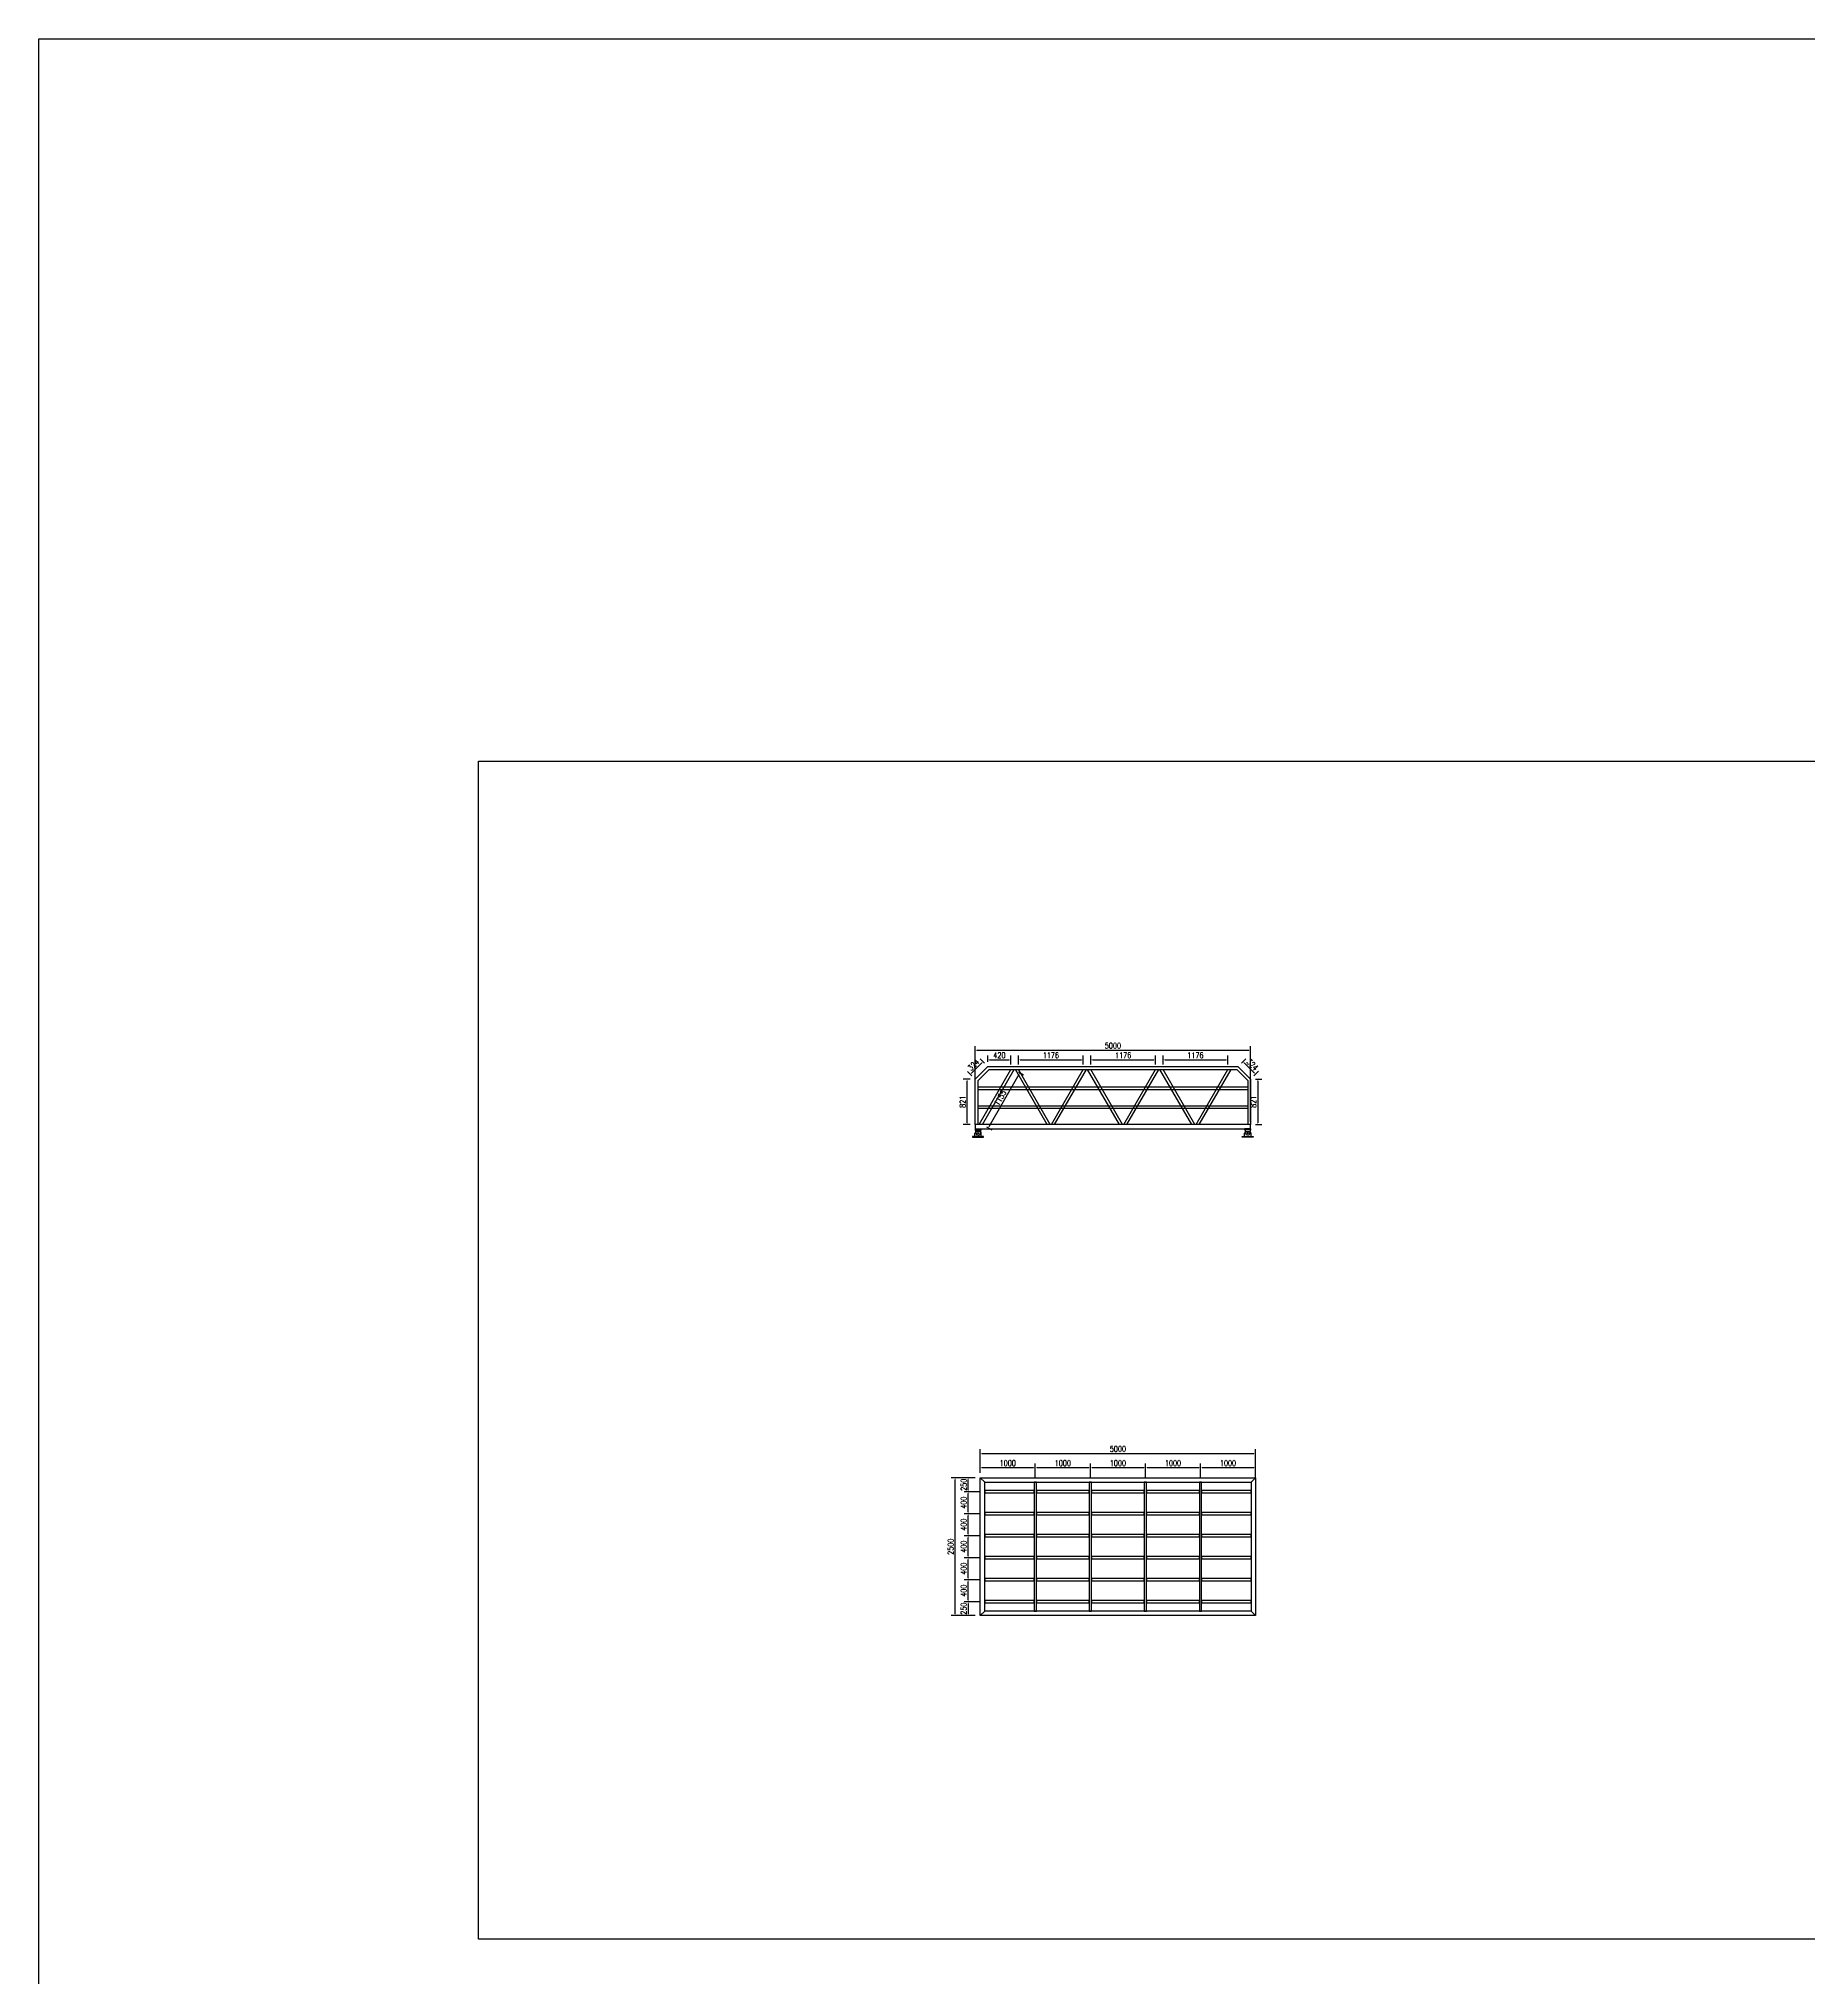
# Model space of a CAD drawing. Header units: millimetres. Extents: x -2430464 to 225692, y -180 to 1805330.
# Drawn here: x -797277 to -765131, y 476573 to 511792 of the extents above; entities that cross this region are included whole.
import ezdxf

# ---------------------------------------------------------------- set-up
doc = ezdxf.new("R2010")
doc.units = ezdxf.units.MM
doc.header["$LTSCALE"] = 1000
doc.linetypes.add('DASHDOT2', pattern=[0.5, 0.25, -0.125, 0, -0.125])
doc.layers.get('0').update_dxf_attribs({"linetype": 'CONTINUOUS'})
doc.layers.get('DEFPOINTS').update_dxf_attribs({"linetype": 'CONTINUOUS'})
for name, color, linetype in [('W-ancillary measures附属措施', 1, 'CONTINUOUS'), ('W-bridge approach引桥', 4, 'CONTINUOUS'), ('W-STEEL_FRAME钢架', 3, 'CONTINUOUS')]:
    doc.layers.add(name, color=color, linetype=linetype)
doc.styles.add('STANDARD_T3', font='simplex.shx', dxfattribs={"width": 0.7, "bigfont": 'gbcbig.shx'})
doc.dimstyles.new('W&&30', dxfattribs={"dimtxt": 105, "dimasz": 30, "dimexe": 75, "dimexo": 90, "dimgap": 30, "dimtad": 1, "dimdec": 0, "dimzin": 0, "dimdsep": 46, "dimtxsty": 'STANDARD_T3', "dimcen": 0.09, "dimclrd": 1, "dimclre": 1, "dimclrt": 7, "dimazin": 2, "dimtfac": 1, "dimtdec": 0, "dimtix": 1, "dimtmove": 2, "dimatfit": 3, "dimfxl": 0, "dimtolj": 1, "dimtzin": 0, "dimarcsym": 0})

# ---------------------------------------------------------------- blocks, each defined once
blk = doc.blocks.new('滑轮2')
at = {"layer": 'W-bridge approach引桥', "color": 0, "linetype": 'DASHDOT2', "ltscale": 500}
for p, q in [((-50, 0), (50, 0)), ((-50, 0), (-50, -15)), ((50, -15), (50, 0)), ((-100, -140), (-100, -150)), ((100, -140), (-100, -140)), ((-100, -150), (100, -150)), ((-71, -140), (-71, -150)), ((-35, -47), (-60, -80)), ((-60, -140), (-60, -80)), ((60, -140), (-60, -140)), ((-60, -140), (-60, -150)), ((-60, -150), (60, -150)), ((-50, -15), (50, -15)), ((-50, -15), (-29, -106)), ((-49, -140), (-49, -150)), ((35, -47), (-35, -47)), ((0, -115), (-29, -106)), ((0, -115), (29, -106)), ((50, -15), (29, -106)), ((35, -47), (60, -80)), ((49, -150), (49, -140)), ((60, -140), (60, -80)), ((60, -150), (60, -140)), ((71, -150), (71, -140)), ((100, -150), (100, -140))]:
    blk.add_line(p, q, dxfattribs=at)
blk.add_lwpolyline([(10, -80), (7, -73), (0, -70), (-7, -73), (-10, -80), (-7, -87), (0, -90), (7, -87)], close=True, dxfattribs=at)
blk = doc.blocks.new('*D2949')
at = {"layer": 'DEFPOINTS', "color": 0, "transparency": 16777216}
for p in [(-780409, 492888), (-780264, 492888), (-780264, 492067)]:
    blk.add_point(p, dxfattribs=at)
at = {"layer": 'W-ancillary measures附属措施', "color": 1, "lineweight": -2, "transparency": 16777216}
for p, q in [((-780354, 492888), (-780484, 492888)), ((-780409, 492097), (-780409, 492858)), ((-780354, 492067), (-780484, 492067))]:
    blk.add_line(p, q, dxfattribs=at)
at = {"layer": 'W-ancillary measures附属措施', "color": 1, "transparency": 16777216}
for points in [[(-780414, 492858), (-780404, 492858), (-780409, 492888)], [(-780414, 492097), (-780404, 492097), (-780409, 492067)]]:
    blk.add_solid(points, dxfattribs=at)
at = {"layer": 'W-ancillary measures附属措施', "color": 7, "transparency": 16777216, "insert": (-780492, 492478), "char_height": 105, "attachment_point": 5, "rotation": 90, "style": 'STANDARD_T3'}
blk.add_mtext('\\A1;821', dxfattribs=at)
blk = doc.blocks.new('*D2950')
at = {"layer": 'DEFPOINTS', "color": 0, "transparency": 16777216}
for p in [(-780123, 493206), (-780035, 493117), (-780264, 492888)]:
    blk.add_point(p, dxfattribs=at)
at = {"layer": 'W-ancillary measures附属措施', "color": 1, "lineweight": -2, "transparency": 16777216}
for p, q in [((-780331, 492998), (-780144, 493185)), ((-780098, 493181), (-780176, 493259)), ((-780327, 492952), (-780405, 493029))]:
    blk.add_line(p, q, dxfattribs=at)
at = {"layer": 'W-ancillary measures附属措施', "color": 1, "transparency": 16777216}
for points in [[(-780148, 493188), (-780141, 493181), (-780123, 493206)], [(-780335, 493001), (-780328, 492994), (-780352, 492976)]]:
    blk.add_solid(points, dxfattribs=at)
at = {"layer": 'W-ancillary measures附属措施', "color": 7, "transparency": 16777216, "insert": (-780296, 493149), "char_height": 105, "attachment_point": 5, "rotation": 45, "style": 'STANDARD_T3'}
blk.add_mtext('\\A1;324', dxfattribs=at)
blk = doc.blocks.new('*D3102')
at = {"layer": 'DEFPOINTS', "color": 0, "transparency": 16777216}
for p in [(-780035, 493117), (-779615, 493242), (-779615, 493067)]:
    blk.add_point(p, dxfattribs=at)
at = {"layer": 'W-ancillary measures附属措施', "color": 1, "lineweight": -2, "transparency": 16777216}
for p, q in [((-780035, 493207), (-780035, 493317)), ((-780005, 493242), (-779645, 493242)), ((-779615, 493157), (-779615, 493317))]:
    blk.add_line(p, q, dxfattribs=at)
at = {"layer": 'W-ancillary measures附属措施', "color": 1, "transparency": 16777216}
for points in [[(-780005, 493247), (-780005, 493237), (-780035, 493242)], [(-779645, 493247), (-779645, 493237), (-779615, 493242)]]:
    blk.add_solid(points, dxfattribs=at)
at = {"layer": 'W-ancillary measures附属措施', "color": 7, "transparency": 16777216, "insert": (-779825, 493324), "char_height": 105, "attachment_point": 5, "style": 'STANDARD_T3'}
blk.add_mtext('\\A1;420', dxfattribs=at)
blk = doc.blocks.new('*D3103')
at = {"layer": 'DEFPOINTS', "color": 0, "transparency": 16777216}
for p in [(-779478, 493067), (-778302, 493242), (-778302, 493067)]:
    blk.add_point(p, dxfattribs=at)
at = {"layer": 'W-ancillary measures附属措施', "color": 1, "lineweight": -2, "transparency": 16777216}
for p, q in [((-779478, 493157), (-779478, 493317)), ((-779448, 493242), (-778332, 493242)), ((-778302, 493157), (-778302, 493317))]:
    blk.add_line(p, q, dxfattribs=at)
at = {"layer": 'W-ancillary measures附属措施', "color": 1, "transparency": 16777216}
for points in [[(-779448, 493247), (-779448, 493237), (-779478, 493242)], [(-778332, 493247), (-778332, 493237), (-778302, 493242)]]:
    blk.add_solid(points, dxfattribs=at)
at = {"layer": 'W-ancillary measures附属措施', "color": 7, "transparency": 16777216, "insert": (-778890, 493324), "char_height": 105, "attachment_point": 5, "style": 'STANDARD_T3'}
blk.add_mtext('\\A1;1176', dxfattribs=at)
blk = doc.blocks.new('*D3104')
at = {"layer": 'DEFPOINTS', "color": 0, "transparency": 16777216}
for p in [(-778165, 493067), (-776989, 493242), (-776989, 493067)]:
    blk.add_point(p, dxfattribs=at)
at = {"layer": 'W-ancillary measures附属措施', "color": 1, "lineweight": -2, "transparency": 16777216}
for p, q in [((-778165, 493157), (-778165, 493317)), ((-778135, 493242), (-777019, 493242)), ((-776989, 493157), (-776989, 493317))]:
    blk.add_line(p, q, dxfattribs=at)
at = {"layer": 'W-ancillary measures附属措施', "color": 1, "transparency": 16777216}
for points in [[(-778135, 493247), (-778135, 493237), (-778165, 493242)], [(-777019, 493247), (-777019, 493237), (-776989, 493242)]]:
    blk.add_solid(points, dxfattribs=at)
at = {"layer": 'W-ancillary measures附属措施', "color": 7, "transparency": 16777216, "insert": (-777577, 493324), "char_height": 105, "attachment_point": 5, "style": 'STANDARD_T3'}
blk.add_mtext('\\A1;1176', dxfattribs=at)
blk = doc.blocks.new('*D3105')
at = {"layer": 'DEFPOINTS', "color": 0, "transparency": 16777216}
for p in [(-776852, 493067), (-775675, 493242), (-775675, 493067)]:
    blk.add_point(p, dxfattribs=at)
at = {"layer": 'W-ancillary measures附属措施', "color": 1, "lineweight": -2, "transparency": 16777216}
for p, q in [((-776852, 493157), (-776852, 493317)), ((-776822, 493242), (-775705, 493242)), ((-775675, 493157), (-775675, 493317))]:
    blk.add_line(p, q, dxfattribs=at)
at = {"layer": 'W-ancillary measures附属措施', "color": 1, "transparency": 16777216}
for points in [[(-776822, 493247), (-776822, 493237), (-776852, 493242)], [(-775705, 493247), (-775705, 493237), (-775675, 493242)]]:
    blk.add_solid(points, dxfattribs=at)
at = {"layer": 'W-ancillary measures附属措施', "color": 7, "transparency": 16777216, "insert": (-776264, 493324), "char_height": 105, "attachment_point": 5, "style": 'STANDARD_T3'}
blk.add_mtext('\\A1;1176', dxfattribs=at)
blk = doc.blocks.new('*D2951')
at = {"layer": 'DEFPOINTS', "color": 0, "transparency": 16777216}
for p in [(-775493, 493117), (-775264, 492888), (-775172, 492980)]:
    blk.add_point(p, dxfattribs=at)
at = {"layer": 'W-ancillary measures附属措施', "color": 1, "lineweight": -2, "transparency": 16777216}
for p, q in [((-775430, 493181), (-775348, 493262)), ((-775380, 493188), (-775193, 493001)), ((-775200, 492952), (-775119, 493033))]:
    blk.add_line(p, q, dxfattribs=at)
at = {"layer": 'W-ancillary measures附属措施', "color": 1, "transparency": 16777216}
for points in [[(-775377, 493191), (-775384, 493184), (-775401, 493209)], [(-775190, 493004), (-775197, 492997), (-775172, 492980)]]:
    blk.add_solid(points, dxfattribs=at)
at = {"layer": 'W-ancillary measures附属措施', "color": 7, "transparency": 16777216, "insert": (-775229, 493153), "char_height": 105, "attachment_point": 5, "rotation": 315, "style": 'STANDARD_T3'}
blk.add_mtext('\\A1;324', dxfattribs=at)
blk = doc.blocks.new('*D3106')
at = {"layer": 'DEFPOINTS', "color": 0, "transparency": 16777216}
for p in [(-775264, 492888), (-775264, 492067), (-775130, 492067)]:
    blk.add_point(p, dxfattribs=at)
at = {"layer": 'W-ancillary measures附属措施', "color": 1, "lineweight": -2, "transparency": 16777216}
for p, q in [((-775174, 492888), (-775055, 492888)), ((-775130, 492858), (-775130, 492097)), ((-775174, 492067), (-775055, 492067))]:
    blk.add_line(p, q, dxfattribs=at)
at = {"layer": 'W-ancillary measures附属措施', "color": 1, "transparency": 16777216}
for points in [[(-775135, 492858), (-775125, 492858), (-775130, 492888)], [(-775135, 492097), (-775125, 492097), (-775130, 492067)]]:
    blk.add_solid(points, dxfattribs=at)
at = {"layer": 'W-ancillary measures附属措施', "color": 7, "transparency": 16777216, "insert": (-775212, 492478), "char_height": 105, "attachment_point": 5, "rotation": 90, "style": 'STANDARD_T3'}
blk.add_mtext('\\A1;821', dxfattribs=at)
blk = doc.blocks.new('*D3107')
at = {"layer": 'DEFPOINTS', "color": 0, "transparency": 16777216}
for p in [(-779557, 493067), (-779452, 493006), (-780135, 492067)]:
    blk.add_point(p, dxfattribs=at)
at = {"layer": 'W-ancillary measures附属措施', "color": 1, "lineweight": -2, "transparency": 16777216}
for p, q in [((-780014, 492032), (-779467, 492981)), ((-779479, 493022), (-779387, 492969)), ((-780057, 492022), (-779965, 491969))]:
    blk.add_line(p, q, dxfattribs=at)
at = {"layer": 'W-ancillary measures附属措施', "color": 1, "transparency": 16777216}
for points in [[(-779471, 492983), (-779463, 492978), (-779452, 493006)], [(-780019, 492035), (-780010, 492030), (-780029, 492006)]]:
    blk.add_solid(points, dxfattribs=at)
at = {"layer": 'W-ancillary measures附属措施', "color": 7, "transparency": 16777216, "insert": (-779812, 492548), "char_height": 105, "attachment_point": 5, "rotation": 60, "style": 'STANDARD_T3'}
blk.add_mtext('\\A1;1155', dxfattribs=at)
blk = doc.blocks.new('*D3108')
at = {"layer": 'DEFPOINTS', "color": 0, "transparency": 16777216}
for p in [(-780093, 483395), (-780391, 483145), (-780173, 483145)]:
    blk.add_point(p, dxfattribs=at)
at = {"layer": 'W-bridge approach引桥', "color": 1, "lineweight": -2, "transparency": 16777216}
for p, q in [((-780183, 483395), (-780466, 483395)), ((-780391, 483365), (-780391, 483175)), ((-780263, 483145), (-780466, 483145))]:
    blk.add_line(p, q, dxfattribs=at)
at = {"layer": 'W-bridge approach引桥', "color": 1, "transparency": 16777216}
for points in [[(-780396, 483365), (-780386, 483365), (-780391, 483395)], [(-780396, 483175), (-780386, 483175), (-780391, 483145)]]:
    blk.add_solid(points, dxfattribs=at)
at = {"layer": 'W-bridge approach引桥', "color": 7, "transparency": 16777216, "insert": (-780474, 483270), "char_height": 105, "attachment_point": 5, "rotation": 90, "style": 'STANDARD_T3'}
blk.add_mtext('\\A1;250', dxfattribs=at)
blk = doc.blocks.new('*D3109')
at = {"layer": 'DEFPOINTS', "color": 0, "transparency": 16777216}
for p in [(-780628, 485645), (-780173, 485645), (-780173, 483145)]:
    blk.add_point(p, dxfattribs=at)
at = {"layer": 'W-bridge approach引桥', "color": 1, "lineweight": -2, "transparency": 16777216}
for p, q in [((-780263, 485645), (-780703, 485645)), ((-780628, 483175), (-780628, 485615)), ((-780263, 483145), (-780703, 483145))]:
    blk.add_line(p, q, dxfattribs=at)
at = {"layer": 'W-bridge approach引桥', "color": 1, "transparency": 16777216}
for points in [[(-780633, 485615), (-780623, 485615), (-780628, 485645)], [(-780633, 483175), (-780623, 483175), (-780628, 483145)]]:
    blk.add_solid(points, dxfattribs=at)
at = {"layer": 'W-bridge approach引桥', "color": 7, "transparency": 16777216, "insert": (-780711, 484395), "char_height": 105, "attachment_point": 5, "rotation": 90, "style": 'STANDARD_T3'}
blk.add_mtext('\\A1;2500', dxfattribs=at)
blk = doc.blocks.new('*D3110')
at = {"layer": 'DEFPOINTS', "color": 0, "transparency": 16777216}
for p in [(-775173, 486090), (-780173, 485645), (-775173, 485645)]:
    blk.add_point(p, dxfattribs=at)
at = {"layer": 'W-bridge approach引桥', "color": 1, "lineweight": -2, "transparency": 16777216}
for p, q in [((-780173, 485735), (-780173, 486165)), ((-780143, 486090), (-775203, 486090)), ((-775173, 485735), (-775173, 486165))]:
    blk.add_line(p, q, dxfattribs=at)
at = {"layer": 'W-bridge approach引桥', "color": 1, "transparency": 16777216}
for points in [[(-780143, 486095), (-780143, 486085), (-780173, 486090)], [(-775203, 486095), (-775203, 486085), (-775173, 486090)]]:
    blk.add_solid(points, dxfattribs=at)
at = {"layer": 'W-bridge approach引桥', "color": 7, "transparency": 16777216, "insert": (-777673, 486172), "char_height": 105, "attachment_point": 5, "style": 'STANDARD_T3'}
blk.add_mtext('\\A1;5000', dxfattribs=at)
blk = doc.blocks.new('*D2952')
at = {"layer": 'DEFPOINTS', "color": 0, "transparency": 16777216}
for p in [(-779173, 485832), (-780173, 485645), (-779173, 485565)]:
    blk.add_point(p, dxfattribs=at)
at = {"layer": 'W-bridge approach引桥', "color": 1, "lineweight": -2, "transparency": 16777216}
for p, q in [((-780173, 485735), (-780173, 485907)), ((-780143, 485832), (-779203, 485832)), ((-779173, 485655), (-779173, 485907))]:
    blk.add_line(p, q, dxfattribs=at)
at = {"layer": 'W-bridge approach引桥', "color": 1, "transparency": 16777216}
for points in [[(-780143, 485837), (-780143, 485827), (-780173, 485832)], [(-779203, 485837), (-779203, 485827), (-779173, 485832)]]:
    blk.add_solid(points, dxfattribs=at)
at = {"layer": 'W-bridge approach引桥', "color": 7, "transparency": 16777216, "insert": (-779673, 485914), "char_height": 105, "attachment_point": 5, "style": 'STANDARD_T3'}
blk.add_mtext('\\A1;1000', dxfattribs=at)
blk = doc.blocks.new('*D2953')
at = {"layer": 'DEFPOINTS', "color": 0, "transparency": 16777216}
for p in [(-778173, 485832), (-779173, 485565), (-778173, 485565)]:
    blk.add_point(p, dxfattribs=at)
at = {"layer": 'W-bridge approach引桥', "color": 1, "lineweight": -2, "transparency": 16777216}
for p, q in [((-779173, 485655), (-779173, 485907)), ((-779143, 485832), (-778203, 485832)), ((-778173, 485655), (-778173, 485907))]:
    blk.add_line(p, q, dxfattribs=at)
at = {"layer": 'W-bridge approach引桥', "color": 1, "transparency": 16777216}
for points in [[(-779143, 485837), (-779143, 485827), (-779173, 485832)], [(-778203, 485837), (-778203, 485827), (-778173, 485832)]]:
    blk.add_solid(points, dxfattribs=at)
at = {"layer": 'W-bridge approach引桥', "color": 7, "transparency": 16777216, "insert": (-778673, 485914), "char_height": 105, "attachment_point": 5, "style": 'STANDARD_T3'}
blk.add_mtext('\\A1;1000', dxfattribs=at)
blk = doc.blocks.new('*D2954')
at = {"layer": 'DEFPOINTS', "color": 0, "transparency": 16777216}
for p in [(-777173, 485832), (-778173, 485565), (-777173, 485565)]:
    blk.add_point(p, dxfattribs=at)
at = {"layer": 'W-bridge approach引桥', "color": 1, "lineweight": -2, "transparency": 16777216}
for p, q in [((-778173, 485655), (-778173, 485907)), ((-778143, 485832), (-777203, 485832)), ((-777173, 485655), (-777173, 485907))]:
    blk.add_line(p, q, dxfattribs=at)
at = {"layer": 'W-bridge approach引桥', "color": 1, "transparency": 16777216}
for points in [[(-778143, 485837), (-778143, 485827), (-778173, 485832)], [(-777203, 485837), (-777203, 485827), (-777173, 485832)]]:
    blk.add_solid(points, dxfattribs=at)
at = {"layer": 'W-bridge approach引桥', "color": 7, "transparency": 16777216, "insert": (-777673, 485914), "char_height": 105, "attachment_point": 5, "style": 'STANDARD_T3'}
blk.add_mtext('\\A1;1000', dxfattribs=at)
blk = doc.blocks.new('*D2955')
at = {"layer": 'DEFPOINTS', "color": 0, "transparency": 16777216}
for p in [(-776173, 485832), (-777173, 485565), (-776173, 485565)]:
    blk.add_point(p, dxfattribs=at)
at = {"layer": 'W-bridge approach引桥', "color": 1, "lineweight": -2, "transparency": 16777216}
for p, q in [((-777173, 485655), (-777173, 485907)), ((-777143, 485832), (-776203, 485832)), ((-776173, 485655), (-776173, 485907))]:
    blk.add_line(p, q, dxfattribs=at)
at = {"layer": 'W-bridge approach引桥', "color": 1, "transparency": 16777216}
for points in [[(-777143, 485837), (-777143, 485827), (-777173, 485832)], [(-776203, 485837), (-776203, 485827), (-776173, 485832)]]:
    blk.add_solid(points, dxfattribs=at)
at = {"layer": 'W-bridge approach引桥', "color": 7, "transparency": 16777216, "insert": (-776673, 485914), "char_height": 105, "attachment_point": 5, "style": 'STANDARD_T3'}
blk.add_mtext('\\A1;1000', dxfattribs=at)
blk = doc.blocks.new('*D3111')
at = {"layer": 'DEFPOINTS', "color": 0, "transparency": 16777216}
for p in [(-775173, 485832), (-776173, 485565), (-775173, 485553)]:
    blk.add_point(p, dxfattribs=at)
at = {"layer": 'W-bridge approach引桥', "color": 1, "lineweight": -2, "transparency": 16777216}
for p, q in [((-776173, 485655), (-776173, 485907)), ((-776143, 485832), (-775203, 485832)), ((-775173, 485643), (-775173, 485907))]:
    blk.add_line(p, q, dxfattribs=at)
at = {"layer": 'W-bridge approach引桥', "color": 1, "transparency": 16777216}
for points in [[(-776143, 485837), (-776143, 485827), (-776173, 485832)], [(-775203, 485837), (-775203, 485827), (-775173, 485832)]]:
    blk.add_solid(points, dxfattribs=at)
at = {"layer": 'W-bridge approach引桥', "color": 7, "transparency": 16777216, "insert": (-775673, 485914), "char_height": 105, "attachment_point": 5, "style": 'STANDARD_T3'}
blk.add_mtext('\\A1;1000', dxfattribs=at)
blk = doc.blocks.new('*U2803')
at = {"layer": 'W-bridge approach引桥', "color": 1}
blk.add_lwpolyline([(-20, -1170), (20, -1170), (20, 1170), (-20, 1170)], close=True, dxfattribs=at)
blk = doc.blocks.new('*U2804')
at = {"layer": 'W-bridge approach引桥', "color": 0, "linetype": 'ByBlock', "lineweight": -2, "transparency": 16777216}
for p in [(0, 0), (1000, 0), (2000, 0), (3000, 0)]:
    blk.add_blockref('*U2803', p, dxfattribs=at)
blk = doc.blocks.new('*D3112')
at = {"layer": 'DEFPOINTS', "color": 0, "transparency": 16777216}
for p in [(-775264, 493416), (-780264, 492027), (-775264, 492027)]:
    blk.add_point(p, dxfattribs=at)
at = {"layer": 'W-ancillary measures附属措施', "color": 1, "lineweight": -2, "transparency": 16777216}
for p, q in [((-780264, 492117), (-780264, 493491)), ((-780234, 493416), (-775294, 493416)), ((-775264, 492117), (-775264, 493491))]:
    blk.add_line(p, q, dxfattribs=at)
at = {"layer": 'W-ancillary measures附属措施', "color": 1, "transparency": 16777216}
for points in [[(-780234, 493421), (-780234, 493411), (-780264, 493416)], [(-775294, 493421), (-775294, 493411), (-775264, 493416)]]:
    blk.add_solid(points, dxfattribs=at)
at = {"layer": 'W-ancillary measures附属措施', "color": 7, "transparency": 16777216, "insert": (-777764, 493499), "char_height": 105, "attachment_point": 5, "style": 'STANDARD_T3'}
blk.add_mtext('\\A1;5000', dxfattribs=at)
blk = doc.blocks.new('*U2807')
at = {"layer": 'W-bridge approach引桥', "color": 0}
blk.add_lwpolyline([(-450, -20), (450, -20), (450, 20), (-450, 20)], close=True, dxfattribs=at)
blk = doc.blocks.new('*U2808')
at = {"color": 0, "linetype": 'ByBlock', "lineweight": -2, "transparency": 16777216}
for p in [(0, 0), (0, -400), (0, -800), (0, -1200), (0, -1600), (0, -2000)]:
    blk.add_blockref('*U2807', p, dxfattribs=at)
blk = doc.blocks.new('*U2809')
at = {"layer": 'W-bridge approach引桥', "color": 0}
blk.add_lwpolyline([(-480, -20), (480, -20), (480, 20), (-480, 20)], close=True, dxfattribs=at)
blk = doc.blocks.new('*U2810')
at = {"color": 0, "linetype": 'ByBlock', "lineweight": -2, "transparency": 16777216}
for p in [(0, 0), (0, -400), (0, -800), (0, -1200), (0, -1600), (0, -2000)]:
    blk.add_blockref('*U2809', p, dxfattribs=at)
blk = doc.blocks.new('*U2811')
at = {"layer": 'W-bridge approach引桥', "color": 0}
blk.add_lwpolyline([(-480, -20), (480, -20), (480, 20), (-480, 20)], close=True, dxfattribs=at)
blk = doc.blocks.new('*U2812')
at = {"color": 0, "linetype": 'ByBlock', "lineweight": -2, "transparency": 16777216}
for p in [(0, 0), (0, -400), (0, -800), (0, -1200), (0, -1600), (0, -2000)]:
    blk.add_blockref('*U2811', p, dxfattribs=at)
blk = doc.blocks.new('*U2813')
at = {"layer": 'W-bridge approach引桥', "color": 0}
blk.add_lwpolyline([(-480, -20), (480, -20), (480, 20), (-480, 20)], close=True, dxfattribs=at)
blk = doc.blocks.new('*U2814')
at = {"color": 0, "linetype": 'ByBlock', "lineweight": -2, "transparency": 16777216}
for p in [(0, 0), (0, -400), (0, -800), (0, -1200), (0, -1600), (0, -2000)]:
    blk.add_blockref('*U2813', p, dxfattribs=at)
blk = doc.blocks.new('*U2815')
at = {"layer": 'W-bridge approach引桥', "color": 0}
blk.add_lwpolyline([(-450, -20), (450, -20), (450, 20), (-450, 20)], close=True, dxfattribs=at)
blk = doc.blocks.new('*U2816')
at = {"color": 0, "linetype": 'ByBlock', "lineweight": -2, "transparency": 16777216}
for p in [(0, 0), (0, -400), (0, -800), (0, -1200), (0, -1600), (0, -2000)]:
    blk.add_blockref('*U2815', p, dxfattribs=at)
blk = doc.blocks.new('*D3175')
at = {"layer": 'DEFPOINTS', "color": 0, "transparency": 16777216}
for p in [(-780391, 483795), (-780093, 483795), (-780093, 483395)]:
    blk.add_point(p, dxfattribs=at)
at = {"layer": 'W-bridge approach引桥', "color": 1, "lineweight": -2, "transparency": 16777216}
for p, q in [((-780183, 483795), (-780466, 483795)), ((-780391, 483425), (-780391, 483765)), ((-780183, 483395), (-780466, 483395))]:
    blk.add_line(p, q, dxfattribs=at)
at = {"layer": 'W-bridge approach引桥', "color": 1, "transparency": 16777216}
for points in [[(-780396, 483765), (-780386, 483765), (-780391, 483795)], [(-780396, 483425), (-780386, 483425), (-780391, 483395)]]:
    blk.add_solid(points, dxfattribs=at)
at = {"layer": 'W-bridge approach引桥', "color": 7, "transparency": 16777216, "insert": (-780474, 483595), "char_height": 105, "attachment_point": 5, "rotation": 90, "style": 'STANDARD_T3'}
blk.add_mtext('\\A1;400', dxfattribs=at)
blk = doc.blocks.new('*D3176')
at = {"layer": 'DEFPOINTS', "color": 0, "transparency": 16777216}
for p in [(-780391, 484195), (-780093, 484195), (-780093, 483795)]:
    blk.add_point(p, dxfattribs=at)
at = {"layer": 'W-bridge approach引桥', "color": 1, "lineweight": -2, "transparency": 16777216}
for p, q in [((-780183, 484195), (-780466, 484195)), ((-780391, 483825), (-780391, 484165)), ((-780183, 483795), (-780466, 483795))]:
    blk.add_line(p, q, dxfattribs=at)
at = {"layer": 'W-bridge approach引桥', "color": 1, "transparency": 16777216}
for points in [[(-780396, 484165), (-780386, 484165), (-780391, 484195)], [(-780396, 483825), (-780386, 483825), (-780391, 483795)]]:
    blk.add_solid(points, dxfattribs=at)
at = {"layer": 'W-bridge approach引桥', "color": 7, "transparency": 16777216, "insert": (-780474, 483995), "char_height": 105, "attachment_point": 5, "rotation": 90, "style": 'STANDARD_T3'}
blk.add_mtext('\\A1;400', dxfattribs=at)
blk = doc.blocks.new('*D3177')
at = {"layer": 'DEFPOINTS', "color": 0, "transparency": 16777216}
for p in [(-780391, 484595), (-780093, 484595), (-780093, 484195)]:
    blk.add_point(p, dxfattribs=at)
at = {"layer": 'W-bridge approach引桥', "color": 1, "lineweight": -2, "transparency": 16777216}
for p, q in [((-780183, 484595), (-780466, 484595)), ((-780391, 484225), (-780391, 484565)), ((-780183, 484195), (-780466, 484195))]:
    blk.add_line(p, q, dxfattribs=at)
at = {"layer": 'W-bridge approach引桥', "color": 1, "transparency": 16777216}
for points in [[(-780396, 484565), (-780386, 484565), (-780391, 484595)], [(-780396, 484225), (-780386, 484225), (-780391, 484195)]]:
    blk.add_solid(points, dxfattribs=at)
at = {"layer": 'W-bridge approach引桥', "color": 7, "transparency": 16777216, "insert": (-780474, 484395), "char_height": 105, "attachment_point": 5, "rotation": 90, "style": 'STANDARD_T3'}
blk.add_mtext('\\A1;400', dxfattribs=at)
blk = doc.blocks.new('*D3178')
at = {"layer": 'DEFPOINTS', "color": 0, "transparency": 16777216}
for p in [(-780391, 484995), (-780093, 484995), (-780093, 484595)]:
    blk.add_point(p, dxfattribs=at)
at = {"layer": 'W-bridge approach引桥', "color": 1, "lineweight": -2, "transparency": 16777216}
for p, q in [((-780183, 484995), (-780466, 484995)), ((-780391, 484625), (-780391, 484965)), ((-780183, 484595), (-780466, 484595))]:
    blk.add_line(p, q, dxfattribs=at)
at = {"layer": 'W-bridge approach引桥', "color": 1, "transparency": 16777216}
for points in [[(-780396, 484965), (-780386, 484965), (-780391, 484995)], [(-780396, 484625), (-780386, 484625), (-780391, 484595)]]:
    blk.add_solid(points, dxfattribs=at)
at = {"layer": 'W-bridge approach引桥', "color": 7, "transparency": 16777216, "insert": (-780474, 484795), "char_height": 105, "attachment_point": 5, "rotation": 90, "style": 'STANDARD_T3'}
blk.add_mtext('\\A1;400', dxfattribs=at)
blk = doc.blocks.new('*D3179')
at = {"layer": 'DEFPOINTS', "color": 0, "transparency": 16777216}
for p in [(-780391, 485395), (-780093, 485395), (-780093, 484995)]:
    blk.add_point(p, dxfattribs=at)
at = {"layer": 'W-bridge approach引桥', "color": 1, "lineweight": -2, "transparency": 16777216}
for p, q in [((-780183, 485395), (-780466, 485395)), ((-780391, 485025), (-780391, 485365)), ((-780183, 484995), (-780466, 484995))]:
    blk.add_line(p, q, dxfattribs=at)
at = {"layer": 'W-bridge approach引桥', "color": 1, "transparency": 16777216}
for points in [[(-780396, 485365), (-780386, 485365), (-780391, 485395)], [(-780396, 485025), (-780386, 485025), (-780391, 484995)]]:
    blk.add_solid(points, dxfattribs=at)
at = {"layer": 'W-bridge approach引桥', "color": 7, "transparency": 16777216, "insert": (-780474, 485195), "char_height": 105, "attachment_point": 5, "rotation": 90, "style": 'STANDARD_T3'}
blk.add_mtext('\\A1;400', dxfattribs=at)
blk = doc.blocks.new('*D3180')
at = {"layer": 'DEFPOINTS', "color": 0, "transparency": 16777216}
for p in [(-780391, 485645), (-780173, 485645), (-780093, 485395)]:
    blk.add_point(p, dxfattribs=at)
at = {"layer": 'W-bridge approach引桥', "color": 1, "lineweight": -2, "transparency": 16777216}
for p, q in [((-780263, 485645), (-780466, 485645)), ((-780183, 485395), (-780466, 485395)), ((-780391, 485425), (-780391, 485615))]:
    blk.add_line(p, q, dxfattribs=at)
at = {"layer": 'W-bridge approach引桥', "color": 1, "transparency": 16777216}
for points in [[(-780396, 485615), (-780386, 485615), (-780391, 485645)], [(-780396, 485425), (-780386, 485425), (-780391, 485395)]]:
    blk.add_solid(points, dxfattribs=at)
at = {"layer": 'W-bridge approach引桥', "color": 7, "transparency": 16777216, "insert": (-780474, 485520), "char_height": 105, "attachment_point": 5, "rotation": 90, "style": 'STANDARD_T3'}
blk.add_mtext('\\A1;250', dxfattribs=at)

msp = doc.modelspace()

# ---------------------------------------------------------------- linework, layer by layer
msp.add_lwpolyline([(-789287.43, 498664.41), (-735491.11, 498664.41), (-735491.11, 477267.92), (-789287.43, 477267.92)], close=True)
at = {"layer": 'W-bridge approach引桥', "color": 3}
for p, q in [((-780172.64, 485645.44), (-780092.64, 485565.44)), ((-775252.64, 485565.44), (-775172.64, 485645.44)), ((-780092.64, 483225.44), (-780172.64, 483145.44)), ((-775252.64, 483225.44), (-775172.64, 483145.44))]:
    msp.add_line(p, q, dxfattribs=at)
at = {"layer": 'W-bridge approach引桥'}
for points in [[(-780263.85, 492067.2), (-780263.85, 492887.91), (-780034.56, 493117.2), (-775493.14, 493117.2), (-775263.85, 492887.91), (-775263.85, 492067.2)], [(-780213.85, 492067.2), (-780213.85, 492867.2), (-780013.85, 493067.2), (-775513.85, 493067.2), (-775313.85, 492867.2), (-775313.85, 492067.2)]]:
    msp.add_lwpolyline(points, dxfattribs=at)
at = {"layer": 'W-bridge approach引桥', "color": 2}
for points in [[(-780192.35, 492067.2), (-779615, 493067.2)], [(-780134.62, 492067.2), (-779557.27, 493067.2)], [(-778958.42, 492067.2), (-779535.77, 493067.2)], [(-778900.68, 492067.2), (-779478.03, 493067.2)], [(-778879.18, 492067.2), (-778301.83, 493067.2)], [(-778821.45, 492067.2), (-778244.1, 493067.2)], [(-777645.25, 492067.2), (-778222.6, 493067.2)], [(-777587.51, 492067.2), (-778164.86, 493067.2)], [(-777566.01, 492067.2), (-776988.66, 493067.2)], [(-777508.28, 492067.2), (-776930.93, 493067.2)], [(-776332.08, 492067.2), (-776909.43, 493067.2)], [(-776274.34, 492067.2), (-776851.69, 493067.2)], [(-776252.84, 492067.2), (-775675.49, 493067.2)], [(-776195.11, 492067.2), (-775617.76, 493067.2)]]:
    msp.add_lwpolyline(points, dxfattribs=at)
at = {"layer": 'W-bridge approach引桥', "color": 0}
for points in [[(-780213.83, 492748.11), (-775313.85, 492748.01)], [(-780213.85, 492407.66), (-775313.85, 492407.56)], [(-775313.85, 492697.56), (-780213.83, 492697.66)], [(-775313.85, 492357.11), (-780213.85, 492357.22)]]:
    msp.add_lwpolyline(points, dxfattribs=at)
at = {"layer": 'W-bridge approach引桥', "color": 1}
msp.add_lwpolyline([(-780263.85, 491987.2), (-775263.85, 491987.2), (-775263.85, 492067.2), (-780263.85, 492067.2)], close=True, dxfattribs=at)
at = {"layer": 'W-bridge approach引桥', "color": 3}
for points in [[(-780172.64, 485645.44), (-775172.64, 485645.44), (-775172.64, 483145.44), (-780172.64, 483145.44)], [(-780092.64, 485565.44), (-775252.64, 485565.44), (-775252.64, 483225.44), (-780092.64, 483225.44)]]:
    msp.add_lwpolyline(points, close=True, dxfattribs=at)
at = {"layer": 'W-STEEL_FRAME钢架'}
msp.add_lwpolyline([(-797276.79, 511792.16), (-622347.43, 511792.16), (-622347.43, 442339.02), (-797276.79, 442339.02)], close=True, dxfattribs=at)

# ---------------------------------------------------------------- block references
for name, p in [('*U2808', (-779642.64, 485395.44)), ('*U2810', (-778672.64, 485395.44)), ('*U2812', (-777672.64, 485395.44)), ('*U2814', (-776672.64, 485395.44)), ('*U2816', (-775702.64, 485395.44))]:
    msp.add_blockref(name, p)
at = {"layer": 'W-bridge approach引桥', "color": 0}
msp.add_blockref('滑轮2', (-780213.85, 491987.2), dxfattribs=at)
at = {"layer": 'W-bridge approach引桥', "color": 0, "xscale": -1}
msp.add_blockref('滑轮2', (-775313.85, 491987.2), dxfattribs=at)
at = {"layer": 'W-bridge approach引桥'}
msp.add_blockref('*U2804', (-779172.64, 484395.44), dxfattribs=at)

# ---------------------------------------------------------------- dimensions: what is measured, and where the dimension line sits
at = {"layer": 'W-ancillary measures附属措施'}
for base, p1, p2, picture, middle in [((-775263.85, 493416.28), (-780263.85, 492027.2), (-775263.85, 492027.2), '*D3112', (-777763.85, 493498.78)), ((-779615, 493241.9), (-780034.56, 493117.2), (-779615, 493067.2), '*D3102', (-779824.78, 493324.4)), ((-778301.83, 493241.9), (-779478.03, 493067.2), (-778301.83, 493067.2), '*D3103', (-778889.93, 493324.4)), ((-776988.66, 493241.9), (-778164.86, 493067.2), (-776988.66, 493067.2), '*D3104', (-777576.76, 493324.4)), ((-775675.49, 493241.9), (-776851.69, 493067.2), (-775675.49, 493067.2), '*D3105', (-776263.59, 493324.4))]:
    dim = msp.add_linear_dim(base=base, p1=p1, p2=p2, dimstyle='W&&30', dxfattribs=at)
    dim.commit()
    dim.dimension.update_dxf_attribs({"geometry": picture, "text_midpoint": middle})
for p1, p2, distance, picture, middle in [((-780263.85, 492887.91), (-780034.56, 493117.2), 125.23, '*D2950', (-780296.09, 493149.44)), ((-780134.62, 492067.2), (-779557.27, 493067.2), -121.39, '*D3107', (-779812.26, 492547.75)), ((-775493.14, 493117.2), (-775263.85, 492887.91), 129.61, '*D2951', (-775228.51, 493152.54)), ((-775263.85, 492887.91), (-775263.85, 492067.2), 134.1, '*D3106', (-775212.25, 492477.55))]:
    dim = msp.add_aligned_dim(p1=p1, p2=p2, distance=distance, dimstyle='W&&30', dxfattribs=at)
    dim.commit()
    dim.dimension.update_dxf_attribs({"geometry": picture, "text_midpoint": middle})
dim = msp.add_linear_dim(base=(-780409.14, 492887.91), p1=(-780263.85, 492067.2), p2=(-780263.85, 492887.91), angle=90, dimstyle='W&&30', dxfattribs=at)
dim.commit()
dim.dimension.update_dxf_attribs({"geometry": '*D2949', "text_midpoint": (-780491.64, 492477.55)})
at = {"layer": 'W-bridge approach引桥'}
for base, p1, p2, picture, middle in [((-775172.64, 486089.94), (-780172.64, 485645.44), (-775172.64, 485645.44), '*D3110', (-777672.64, 486172.44)), ((-779172.64, 485831.94), (-780172.64, 485645.44), (-779172.64, 485565.44), '*D2952', (-779672.64, 485914.44)), ((-778172.64, 485831.94), (-779172.64, 485565.44), (-778172.64, 485565.44), '*D2953', (-778672.64, 485914.44)), ((-777172.64, 485831.94), (-778172.64, 485565.44), (-777172.64, 485565.44), '*D2954', (-777672.64, 485914.44)), ((-776172.64, 485831.94), (-777172.64, 485565.44), (-776172.64, 485565.44), '*D2955', (-776672.64, 485914.44)), ((-775172.64, 485831.94), (-776172.64, 485565.44), (-775172.64, 485553.44), '*D3111', (-775672.64, 485914.44))]:
    dim = msp.add_linear_dim(base=base, p1=p1, p2=p2, dimstyle='W&&30', dxfattribs=at)
    dim.commit()
    dim.dimension.update_dxf_attribs({"geometry": picture, "text_midpoint": middle})
for base, p1, p2, picture, middle in [((-780628.14, 485645.44), (-780172.64, 483145.44), (-780172.64, 485645.44), '*D3109', (-780710.64, 484395.44)), ((-780391.14, 485645.44), (-780092.64, 485395.44), (-780172.64, 485645.44), '*D3180', (-780473.64, 485520.44)), ((-780391.14, 485395.44), (-780092.64, 484995.44), (-780092.64, 485395.44), '*D3179', (-780473.64, 485195.44)), ((-780391.14, 484995.44), (-780092.64, 484595.44), (-780092.64, 484995.44), '*D3178', (-780473.64, 484795.44)), ((-780391.14, 484595.44), (-780092.64, 484195.44), (-780092.64, 484595.44), '*D3177', (-780473.64, 484395.44)), ((-780391.14, 484195.44), (-780092.64, 483795.44), (-780092.64, 484195.44), '*D3176', (-780473.64, 483995.44)), ((-780391.14, 483795.44), (-780092.64, 483395.44), (-780092.64, 483795.44), '*D3175', (-780473.64, 483595.44)), ((-780391.14, 483145.44), (-780092.64, 483395.44), (-780172.64, 483145.44), '*D3108', (-780473.64, 483270.44))]:
    dim = msp.add_linear_dim(base=base, p1=p1, p2=p2, angle=90, dimstyle='W&&30', dxfattribs=at)
    dim.commit()
    dim.dimension.update_dxf_attribs({"geometry": picture, "text_midpoint": middle})

doc.saveas('drawing.dxf')
